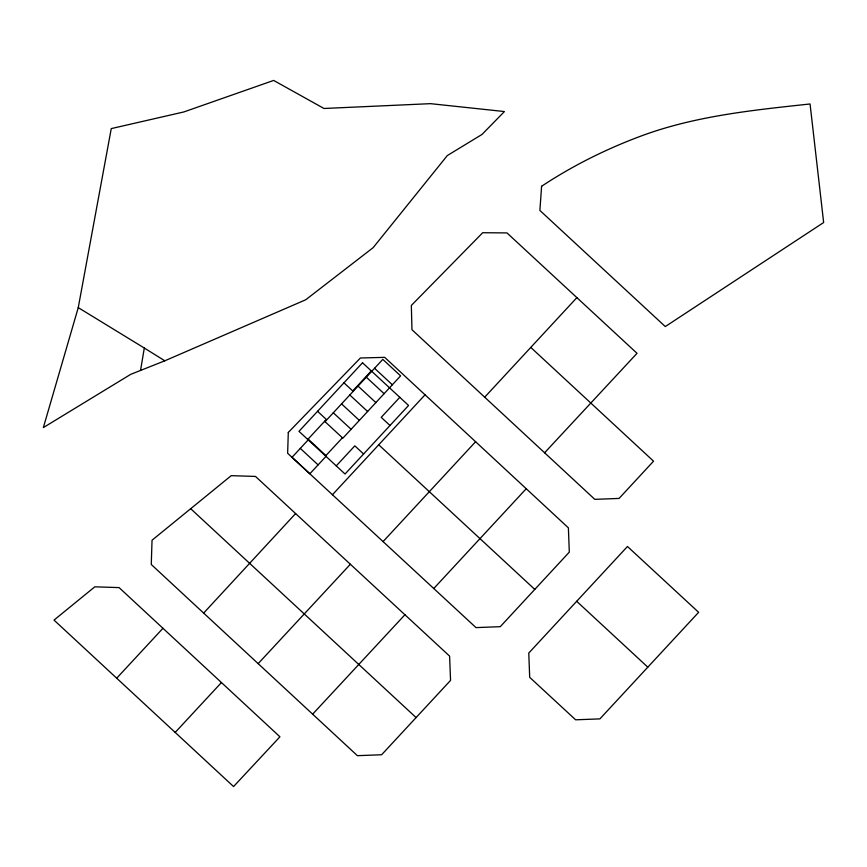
<?xml version="1.0" encoding="UTF-8"?>
<svg xmlns="http://www.w3.org/2000/svg" width="867" height="867" viewBox="0 0 867 867"><rect width="100%" height="100%" fill="white"/><g stroke="black" fill="none" stroke-linecap="round" stroke-linejoin="round"><path stroke-width="1.3" d="M140.53 370.469L144.312 348.035L78.258 307.622L111.258 128.598L183.793 111.962L273.658 80.436L323.998 108.483L430.509 103.661L504.421 111.55L481.998 134.45L447.339 155.54L373.157 247.648L305.715 299.776L164.806 360.802L130.711 374.349L43.35 427.583L78.258 307.622M203.647 613.088L151.27 564.493L152.039 540.217L231.229 475.658L255.494 476.438L449.594 656.113L450.558 680.389L381.621 754.756L357.399 755.677L203.647 613.088L295.604 513.567M307.763 439.471L326.328 419.444L317.55 411.294M371.304 370.924L352.739 390.952L343.95 382.813M308.554 439.493L292.049 457.299L309.855 473.794L326.35 455.988L308.121 439.092M325.049 421.687L382.802 359.382L400.608 375.877L342.855 438.193L324.616 421.286M116.698 678.2L162.963 628.293L119.082 587.598L94.806 586.829L54.025 620.089L233.559 786.564L279.922 736.798L162.963 628.293M325.916 455.587L342.422 437.792M336.255 465.872L354.82 445.844L363.598 453.983M399.785 397.324L381.22 417.352L389.998 425.502M332.451 494.732L425.025 394.832M484.696 397.194L576.88 297.63M175.199 732.42L221.421 682.567M258.171 663.623L350.355 564.254M383.084 541.582L475.615 441.726M544.595 452.791L637.028 353.313L506.978 232.92L482.702 232.724L411.337 305.444L411.966 329.72L594.795 499.349L619.071 498.427L653.545 461.179L530.81 347.439M312.64 714.17L404.932 614.746M433.76 588.52L526.247 488.717M576.685 601.297L528.772 653.057L529.694 677.333L575.623 719.805L599.899 718.884L698.639 612.319L627.47 546.492L576.685 601.297L647.812 667.178M144.312 348.035L164.806 360.802M378.716 444.782L534.787 589.408M416.095 717.573L190.686 508.712M374.555 368.28L392.361 384.785M366.308 377.178L384.103 393.683M358.049 386.086L375.855 402.581M349.802 394.984L367.608 411.489M341.555 403.892L359.361 420.387M333.307 412.79L351.102 429.284M300.296 448.391L318.102 464.896M288.299 432.449L287.638 453.268L476.005 627.61L500.27 626.678L569.305 552.127L568.384 527.851L384.699 357.356L360.412 357.984L288.299 432.449M541.593 186.264L539.892 210.443L665.292 326.566L823.65 222.526L810.06 103.975C752.523 110.196 694.099 116.015 639.553 136.596C605.199 149.503 572.209 166.009 541.593 186.264M362.514 362.785L298.985 431.332L345.033 474.011L408.563 405.463L362.514 362.785"/></g></svg>
